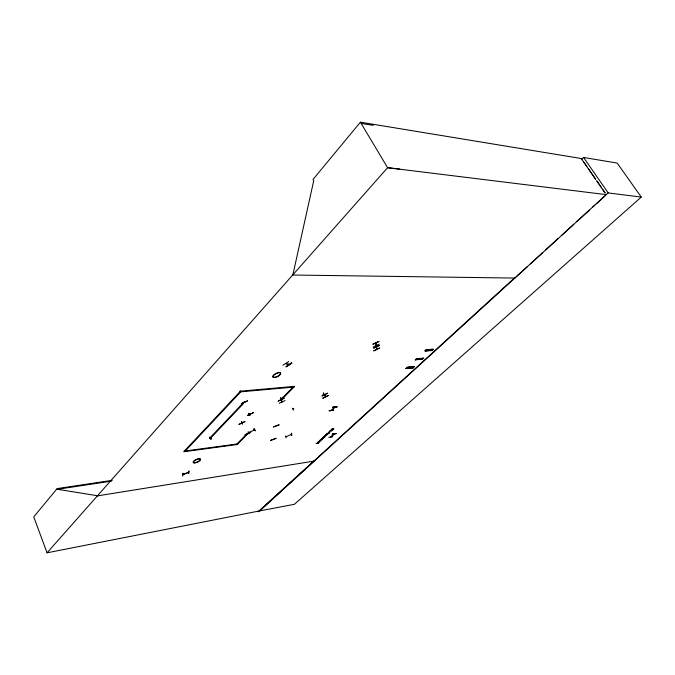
<?xml version="1.0" encoding="UTF-8"?>
<svg xmlns="http://www.w3.org/2000/svg" width="675" height="675" viewBox="0 0 675 675"><rect width="100%" height="100%" fill="white"/><g stroke="black" fill="none" stroke-linecap="round" stroke-linejoin="round"><path stroke-width="1.01" d="M244.308 402.578L244.08 401.954L244.342 402.502M324.793 394.732L325.595 396.537M318.473 442.783C318.524 443.078 314.938 443.787 316.474 443.483C317.132 443.745 319.292 443.062 318.895 442.319L319.283 441.965L317.284 442.606L318.549 442.648M407.025 367.419L414.475 366.618L406.974 367.588M415.42 359.665L422.643 359.134L415.403 359.809M423.655 358.239L416.323 358.973M432.034 350.57C417.631 351.481 428.701 350.241 432.068 350.401M433.325 349.38C417.192 350.907 431.975 349.076 433.114 349.456M189.084 471.04L188.814 473.377M188.797 471.099L188.519 473.437M194.864 462.721L194.881 462.797A3.966 1.35 -24.4 0 0 200.5 459.43A3.966 1.35 -24.4 0 0 195.117 460.198A3.966 1.35 -24.4 0 0 194.915 462.814A3.94 1.342 -24.4 0 0 200.475 459.439A3.94 1.342 -24.4 0 0 195.126 460.207A3.94 1.342 -24.4 0 0 194.923 462.797M376.161 343.077L376.051 345.549L375.823 343.018M376.912 349.237L376.675 346.984M292.832 275.02L313.732 180.681L313.031 179.432L360.399 122.183L581.242 158.515L595.519 179.153M270.599 440.362L276.041 438.261M276.033 438.404L270.565 440.48M329.265 410.628L333.551 410.189L329.324 410.67M331.358 410.434L334.673 407.27M333.357 410.358L329.13 410.839M334.935 407.211L331.518 410.425M328.75 437.316L332.716 436.801M330.834 436.919L334.201 433.966M406.004 368.339L413.235 367.748M406.131 368.356L413.471 367.529L405.953 368.499L413.075 367.909M415.15 360.053L415.555 359.657M416.197 358.965L423.503 358.374M416.163 359.125L423.394 358.467M416.441 358.737L423.664 358.206M433.088 349.481L426.043 349.903M210.44 438.176L210.971 437.915M282.293 401.819L281.374 399.727M250.012 414.121L249.37 414.416L249.978 414.146M248.805 432.574L249.413 432.363M253.859 430.118L254.492 429.815M254.467 429.907L248.915 432.506M293.195 409.033L293.827 408.729L293.228 409.109M285.871 363.597L288.723 364.964M288.461 364.829L288.427 364.12M288.984 364.787L286.158 363.412M322.996 394.554L323.485 394.301M286.014 436.818L291.33 434.447M112.236 480.33L57.156 488.599L33.75 516.89L47.047 552.817L259.225 510.983L514.367 278.066M334.142 434.017L330.986 436.911M210.507 438.151L211.132 437.948M47.047 552.817L387.593 167.704L399.718 169.104M292.503 408.189L293.524 410.079M248.189 431.654L249.05 433.662M293.034 387.155L281.163 399.178L282.099 399.085L294.671 386.362L240.435 391.179L183.718 451.761L237.161 444.53L248.535 433.029L247.607 433.139L236.858 444.032M185.347 450.968L240.773 391.829M248.712 413.319L249.801 415.378M209.486 437.375L211.106 439.189L209.824 437.231M211.03 439.163L209.722 437.231M242.536 403.616L209.579 438.269L210.575 438.142L243.54 403.515L242.317 403.144M285.593 435.94L286.065 437.822M581.327 159.663L583.605 157.477L617.195 163.063L641.25 197.083L294.384 504.309L259.225 510.983M332.927 407.236L337.163 406.772L332.902 407.227M336.091 433.696L332.117 434.152M281.137 399.811L281.964 401.954M259.343 511.228L608.175 192.923L641.25 197.083M258.171 511.836L313.816 461.143M527.2 266.76L514.78 278.075L292.174 275.012M530.305 263.933L542.725 252.619M545.822 249.792L558.242 238.477M561.347 235.651L573.767 224.345M576.872 221.51L589.283 210.203M592.388 207.377L594.717 205.251M596.27 203.842L604.808 196.062M188.553 472.424L182.925 474.542L188.528 472.34M282.968 365.226L288.748 361.538M291.6 362.753C274.278 374.827 303.548 355.303 286.217 366.761M278.26 401.119L284.141 398.267M279.188 403.279L285.112 400.604M322.026 395.963L327.67 393.179L322.034 395.989M255.091 430.734L254.019 428.811L255.057 430.734M328.328 395.423L322.751 398.267L328.354 395.525M245.059 434.953L250.805 432.304L245.05 434.928M247.43 400.832L241.329 403.802L247.472 400.916M280.868 397.794L281.424 400.056M280.42 399.372L280.884 399.043M239.034 424.415L244.941 421.656M244.89 421.563L238.992 424.339M372.971 344.216L378.953 341.483M378.928 341.415L372.971 344.115M373.233 347.026L379.148 344.098M379.477 345.313L373.604 348.165L379.502 345.381M291.338 433.401L291.549 435.468L291.347 433.316M288.681 364.66L288.512 364.095M425.208 350.789L432.295 350.317M432.312 350.173L425.225 350.646M325.426 396.832L324.793 394.748M332.75 407.354L336.977 406.873M376.625 349.388L376.456 346.849M57.156 488.599L57.417 489.274L97.875 495.813M97.259 495.914L314.238 461.076M57.417 489.274L111.451 481.132M336.268 433.519L332.294 434.05M184.334 451.102L237.786 443.905M239.743 391.922L293.971 387.07M414.315 366.778L407.379 367.183M323.274 393.188L324.169 395.238M281.703 399.963L280.817 397.769M254.053 428.802L255.344 430.65M241.397 421.858L242.494 423.9M426.262 349.692L433.493 349.211M291.6 433.249L291.845 435.324M606.217 194.628L387.593 167.704L360.399 122.183M361.159 123.457L373.343 125.347M583.605 157.477L608.175 192.923M583.858 162.118L586.82 166.404M588.6 168.969L595.704 179.238M596.886 180.951L601.619 187.802M602.809 189.515L605.171 192.94M596.708 180.875L605.028 192.907M240.207 390.698L240.435 391.179M244.291 401.853L244.645 402.418M373.815 350.831L379.688 347.954L373.832 350.865M278.227 401.034L284.116 398.183M182.427 475.765L182.976 473.327L182.444 475.748M182.68 475.613L182.908 473.268L182.663 475.673M332.783 429.207C335.247 427.629 333.113 429.95 332.497 429.224C329.695 430.355 333.678 427.351 332.783 429.207M321.123 439.957L319.3 440.826L321.14 439.94M323.038 437.425L324.565 436.843L323.072 437.366M329.594 432.186C326.143 433.493 329.999 432.928 329.797 432.245C330.252 431.359 326.852 432.675 329.594 432.186M327.324 433.426L329.054 433.266L327.324 433.426M322.692 437.552C325.181 437.948 326.725 434.928 322.692 437.552M273.552 426.912L279.188 424.811L273.569 426.938M320.136 441.112C320.946 441.366 314.896 442.868 320.136 441.112M323.3 438.041L322.38 438.607L323.3 438.041M318.338 441.771L319.385 441.273L318.338 441.771M321.882 438.488L323.595 437.856L321.578 438.818L322.642 437.898L321.882 438.488M248.493 413.429L249.885 415.437L248.484 413.48M320.33 439.737L322.338 439.619L321.258 439.611L322.692 438.809L320.33 439.737M324.903 435.493L325.974 435.755L325.19 435.51L326.902 434.894L325.983 434.776C330.328 433.772 323.646 434.793 326.447 435.038L324.903 435.493M326.455 434.05L328.05 433.831L326.455 434.05M329.83 430.92L331.737 430.827L332.066 430.532L331.071 430.118L332.969 429.697L330.843 429.975L331.661 430.675L329.83 430.92M328.328 433.78L328.328 433.78M323.57 393.103L323.865 395.398L323.561 393.095M253.454 412.552L247.556 415.471L253.479 412.602M241.692 421.774L242.468 423.976L241.692 421.765M275.332 377.283A4.312 1.645 -26.4 0 0 280.631 373.157A4.312 1.645 -26.4 0 0 274.286 374.625A4.312 1.645 -26.4 0 0 275.332 377.283A4.303 1.637 -26.4 0 0 280.631 373.165A4.303 1.637 -26.4 0 0 274.295 374.633A4.303 1.637 -26.4 0 0 275.341 377.291"/></g></svg>
